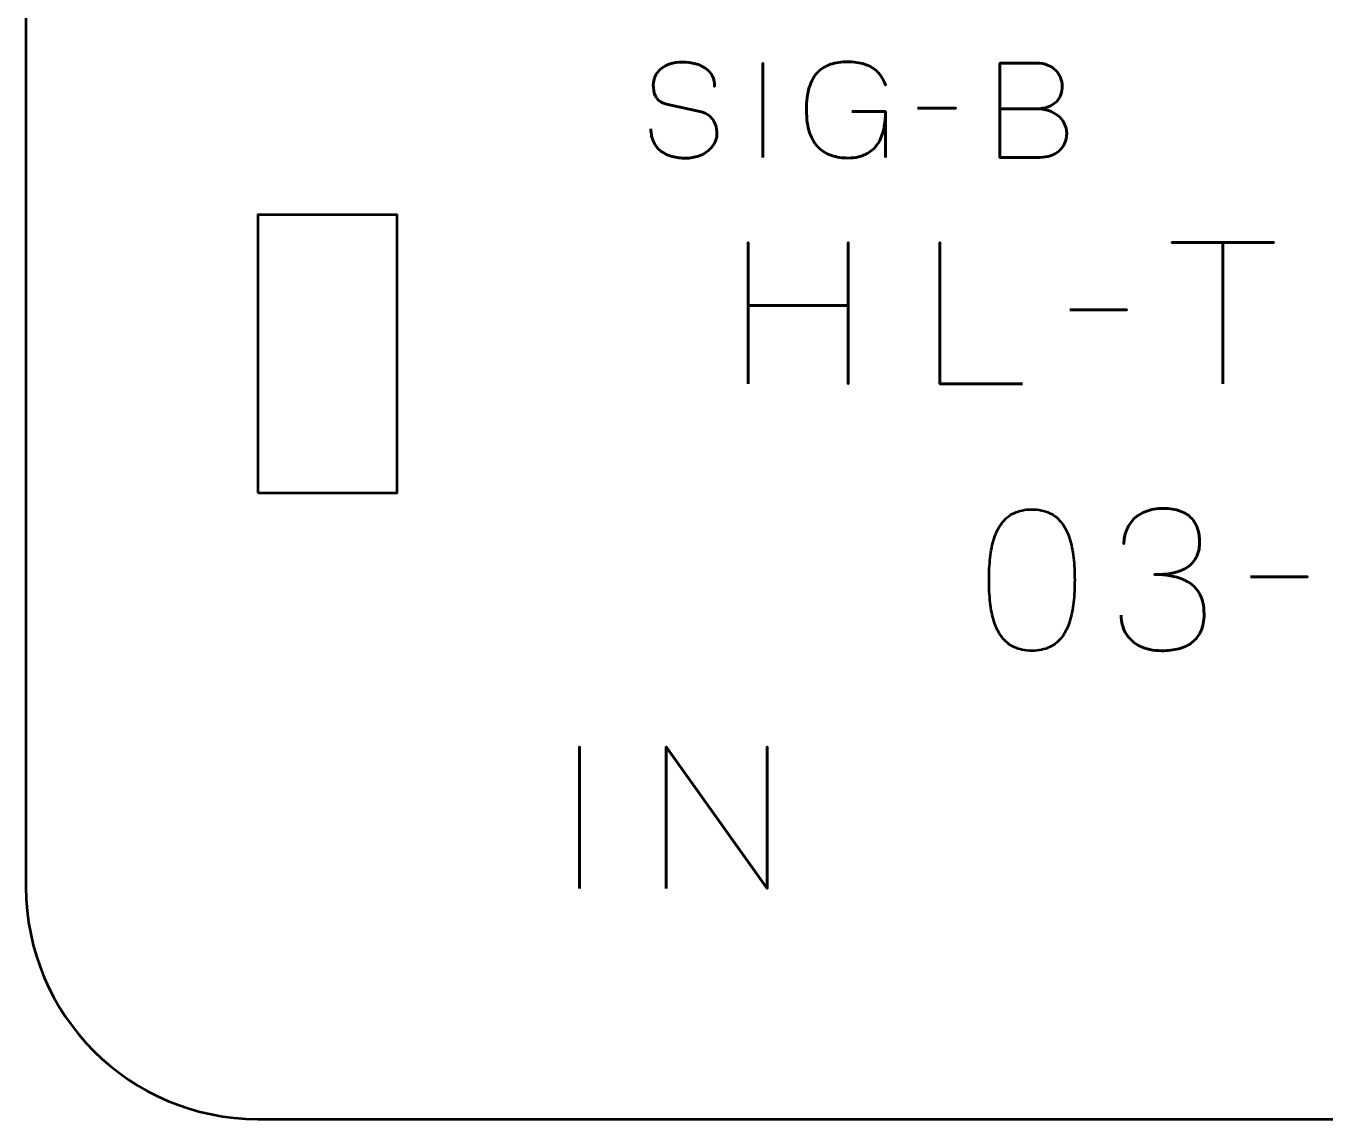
# Model space of a CAD drawing. Header units: centimetres. Extents: x -22.15 to -16.85, y -17.5 to -12.2.
# Drawn here: x -22.15 to -19.349, y -17.5 to -15.143 of the extents above; entities that cross this region are included whole.
import ezdxf

# ---------------------------------------------------------------- set-up
doc = ezdxf.new("R2010")
doc.units = ezdxf.units.CM
doc.header["$MEASUREMENT"] = 0
doc.layers.add('Layer 1', color=7, linetype='Continuous')

msp = doc.modelspace()

# ---------------------------------------------------------------- linework, layer by layer
at = {"layer": 'Layer 1', "lineweight": 53}
msp.add_lwpolyline([(-21.65, -16.15), (-21.35, -16.15), (-21.35, -15.55), (-21.65, -15.55), (-21.65, -16.15)], close=True, dxfattribs=at)
msp.add_open_spline([(-22.15, -17), (-22.15, -17), (-22.15, -12.7), (-22.15, -12.7), (-22.15, -12.7), (-22.15, -12.42391), (-21.92609, -12.2), (-21.65, -12.2), (-21.65, -12.2), (-21.65, -12.2), (-17.35, -12.2), (-17.35, -12.2), (-17.35, -12.2), (-17.07391, -12.2), (-16.85, -12.42391), (-16.85, -12.7), (-16.85, -12.7), (-16.85, -12.7), (-16.85, -17), (-16.85, -17), (-16.85, -17), (-16.85, -17.27609), (-17.07391, -17.5), (-17.35, -17.5), (-17.35, -17.5), (-17.35, -17.5), (-21.65, -17.5), (-21.65, -17.5), (-21.65, -17.5), (-21.92609, -17.5), (-22.15, -17.27609), (-22.15, -17)], degree=3, knots=[0, 0, 0, 0, 0.125, 0.125, 0.125, 0.125, 0.25, 0.25, 0.25, 0.25, 0.375, 0.375, 0.375, 0.375, 0.5, 0.5, 0.5, 0.5, 0.625, 0.625, 0.625, 0.625, 0.75, 0.75, 0.75, 0.75, 0.875, 0.875, 0.875, 0.875, 1, 1, 1, 1], dxfattribs=at)
at = {"layer": 'Layer 1', "color": 5, "lineweight": 53}
for points, knots in [([(-20.8026, -15.3648), (-20.80251, -15.37604), (-20.80053, -15.38568), (-20.79658, -15.39372), (-20.79658, -15.39372), (-20.79268, -15.40172), (-20.78722, -15.40826), (-20.78035, -15.41334), (-20.78035, -15.41334), (-20.77344, -15.41837), (-20.76549, -15.42209), (-20.7565, -15.42449), (-20.7565, -15.42449), (-20.74757, -15.42684), (-20.73797, -15.42801), (-20.72781, -15.42801), (-20.72781, -15.42801), (-20.71756, -15.42797), (-20.70834, -15.42646), (-20.70011, -15.42359), (-20.70011, -15.42359), (-20.69192, -15.42072), (-20.68491, -15.41687), (-20.67903, -15.41202), (-20.67903, -15.41202), (-20.6732, -15.40718), (-20.66869, -15.40177), (-20.66549, -15.39575), (-20.66549, -15.39575), (-20.66229, -15.38973), (-20.6606, -15.38356), (-20.66036, -15.37721), (-20.66036, -15.37721), (-20.66008, -15.36889), (-20.6613, -15.36127), (-20.66398, -15.3544), (-20.66398, -15.3544), (-20.66666, -15.34753), (-20.6708, -15.3418), (-20.6764, -15.33709), (-20.6764, -15.33709), (-20.68195, -15.33239), (-20.68896, -15.3291), (-20.69733, -15.32726), (-20.69733, -15.32726), (-20.69733, -15.32726), (-20.76648, -15.3123), (-20.76648, -15.3123), (-20.76648, -15.3123), (-20.77297, -15.31094), (-20.77856, -15.30863), (-20.78317, -15.30544), (-20.78317, -15.30544), (-20.78778, -15.30219), (-20.79136, -15.29772), (-20.7938, -15.29198), (-20.7938, -15.29198), (-20.79625, -15.28629), (-20.79752, -15.27905), (-20.79752, -15.27025), (-20.79752, -15.27025), (-20.79752, -15.26357), (-20.79616, -15.25727), (-20.79338, -15.25134), (-20.79338, -15.25134), (-20.79065, -15.24542), (-20.78661, -15.2402), (-20.78129, -15.23559), (-20.78129, -15.23559), (-20.77598, -15.23102), (-20.76939, -15.22745), (-20.76158, -15.22486), (-20.76158, -15.22486), (-20.75373, -15.22223), (-20.74475, -15.22091), (-20.73459, -15.22086), (-20.73459, -15.22086), (-20.72438, -15.22086), (-20.71502, -15.22204), (-20.70646, -15.22439), (-20.70646, -15.22439), (-20.69794, -15.22674), (-20.69056, -15.23013), (-20.68435, -15.23465), (-20.68435, -15.23465), (-20.67814, -15.23916), (-20.67334, -15.24471), (-20.67005, -15.2512), (-20.67005, -15.2512), (-20.66676, -15.25774), (-20.66521, -15.26522), (-20.66544, -15.27364), (-20.66544, -15.27364), (-20.66521, -15.26522), (-20.66676, -15.25774), (-20.67005, -15.2512), (-20.67005, -15.2512), (-20.67334, -15.24471), (-20.67814, -15.23916), (-20.68435, -15.23465), (-20.68435, -15.23465), (-20.69056, -15.23013), (-20.69794, -15.22674), (-20.70646, -15.22439), (-20.70646, -15.22439), (-20.71502, -15.22204), (-20.72438, -15.22086), (-20.73459, -15.22086), (-20.73459, -15.22086), (-20.74475, -15.22091), (-20.75373, -15.22223), (-20.76158, -15.22486), (-20.76158, -15.22486), (-20.76939, -15.22745), (-20.77598, -15.23102), (-20.78129, -15.23559), (-20.78129, -15.23559), (-20.78661, -15.2402), (-20.79065, -15.24542), (-20.79338, -15.25134), (-20.79338, -15.25134), (-20.79616, -15.25727), (-20.79752, -15.26357), (-20.79752, -15.27025), (-20.79752, -15.27025), (-20.79752, -15.27905), (-20.7963, -15.28629), (-20.79395, -15.29194), (-20.79395, -15.29194), (-20.79155, -15.29763), (-20.78802, -15.30205), (-20.78341, -15.30529), (-20.78341, -15.30529), (-20.7788, -15.30849), (-20.77316, -15.31084), (-20.76648, -15.3123), (-20.76648, -15.3123), (-20.76648, -15.3123), (-20.69733, -15.32726), (-20.69733, -15.32726), (-20.69733, -15.32726), (-20.68877, -15.3291), (-20.68172, -15.33239), (-20.67617, -15.33709), (-20.67617, -15.33709), (-20.67057, -15.3418), (-20.66648, -15.34753), (-20.66384, -15.3544), (-20.66384, -15.3544), (-20.66126, -15.36127), (-20.66008, -15.36889), (-20.66036, -15.37721), (-20.66036, -15.37721), (-20.6606, -15.38356), (-20.66229, -15.38973), (-20.66549, -15.39575), (-20.66549, -15.39575), (-20.66869, -15.40177), (-20.6732, -15.40718), (-20.67903, -15.41202), (-20.67903, -15.41202), (-20.68491, -15.41687), (-20.69192, -15.42072), (-20.70011, -15.42359), (-20.70011, -15.42359), (-20.70834, -15.42646), (-20.71756, -15.42797), (-20.72781, -15.42801), (-20.72781, -15.42801), (-20.73797, -15.42801), (-20.74757, -15.42684), (-20.7565, -15.42449), (-20.7565, -15.42449), (-20.76549, -15.42209), (-20.77344, -15.41837), (-20.78035, -15.41334), (-20.78035, -15.41334), (-20.78722, -15.40826), (-20.79268, -15.40172), (-20.79658, -15.39372), (-20.79658, -15.39372), (-20.80053, -15.38568), (-20.80251, -15.37604), (-20.8026, -15.3648)], [0, 0, 0, 0, 0.0217391, 0.0217391, 0.0217391, 0.0217391, 0.0434783, 0.0434783, 0.0434783, 0.0434783, 0.0652174, 0.0652174, 0.0652174, 0.0652174, 0.0869565, 0.0869565, 0.0869565, 0.0869565, 0.1086957, 0.1086957, 0.1086957, 0.1086957, 0.1304348, 0.1304348, 0.1304348, 0.1304348, 0.1521739, 0.1521739, 0.1521739, 0.1521739, 0.173913, 0.173913, 0.173913, 0.173913, 0.1956522, 0.1956522, 0.1956522, 0.1956522, 0.2173913, 0.2173913, 0.2173913, 0.2173913, 0.2391304, 0.2391304, 0.2391304, 0.2391304, 0.2608696, 0.2608696, 0.2608696, 0.2608696, 0.2826087, 0.2826087, 0.2826087, 0.2826087, 0.3043478, 0.3043478, 0.3043478, 0.3043478, 0.326087, 0.326087, 0.326087, 0.326087, 0.3478261, 0.3478261, 0.3478261, 0.3478261, 0.3695652, 0.3695652, 0.3695652, 0.3695652, 0.3913043, 0.3913043, 0.3913043, 0.3913043, 0.4130435, 0.4130435, 0.4130435, 0.4130435, 0.4347826, 0.4347826, 0.4347826, 0.4347826, 0.4565217, 0.4565217, 0.4565217, 0.4565217, 0.4782609, 0.4782609, 0.4782609, 0.4782609, 0.5, 0.5, 0.5, 0.5, 0.5217391, 0.5217391, 0.5217391, 0.5217391, 0.5434783, 0.5434783, 0.5434783, 0.5434783, 0.5652174, 0.5652174, 0.5652174, 0.5652174, 0.5869565, 0.5869565, 0.5869565, 0.5869565, 0.6086957, 0.6086957, 0.6086957, 0.6086957, 0.6304348, 0.6304348, 0.6304348, 0.6304348, 0.6521739, 0.6521739, 0.6521739, 0.6521739, 0.673913, 0.673913, 0.673913, 0.673913, 0.6956522, 0.6956522, 0.6956522, 0.6956522, 0.7173913, 0.7173913, 0.7173913, 0.7173913, 0.7391304, 0.7391304, 0.7391304, 0.7391304, 0.7608696, 0.7608696, 0.7608696, 0.7608696, 0.7826087, 0.7826087, 0.7826087, 0.7826087, 0.8043478, 0.8043478, 0.8043478, 0.8043478, 0.826087, 0.826087, 0.826087, 0.826087, 0.8478261, 0.8478261, 0.8478261, 0.8478261, 0.8695652, 0.8695652, 0.8695652, 0.8695652, 0.8913043, 0.8913043, 0.8913043, 0.8913043, 0.9130435, 0.9130435, 0.9130435, 0.9130435, 0.9347826, 0.9347826, 0.9347826, 0.9347826, 0.9565217, 0.9565217, 0.9565217, 0.9565217, 0.9782609, 0.9782609, 0.9782609, 0.9782609, 1, 1, 1, 1]), ([(-20.5613, -15.42632), (-20.5613, -15.42632), (-20.5613, -15.22284), (-20.5613, -15.22284), (-20.5613, -15.22284), (-20.5613, -15.22284), (-20.5613, -15.42632), (-20.5613, -15.42632)], [0, 0, 0, 0, 0.5, 0.5, 0.5, 0.5, 1, 1, 1, 1]), ([(-20.36939, -15.32754), (-20.36939, -15.32754), (-20.29686, -15.32754), (-20.29686, -15.32754), (-20.29686, -15.32754), (-20.29695, -15.35064), (-20.30025, -15.36959), (-20.30683, -15.38436), (-20.30683, -15.38436), (-20.31342, -15.39918), (-20.32273, -15.41009), (-20.33486, -15.41719), (-20.33486, -15.41719), (-20.347, -15.42425), (-20.36139, -15.42778), (-20.37814, -15.42773), (-20.37814, -15.42773), (-20.3907, -15.42778), (-20.40236, -15.42604), (-20.41313, -15.42242), (-20.41313, -15.42242), (-20.42391, -15.41884), (-20.43336, -15.41301), (-20.44145, -15.40497), (-20.44145, -15.40497), (-20.44954, -15.39692), (-20.45589, -15.38629), (-20.46041, -15.37307), (-20.46041, -15.37307), (-20.46492, -15.35986), (-20.46723, -15.34363), (-20.46732, -15.32444), (-20.46732, -15.32444), (-20.46727, -15.30515), (-20.46525, -15.28888), (-20.46125, -15.27552), (-20.46125, -15.27552), (-20.45721, -15.26221), (-20.45137, -15.25148), (-20.44366, -15.24335), (-20.44366, -15.24335), (-20.43599, -15.23526), (-20.42663, -15.22938), (-20.41563, -15.22571), (-20.41563, -15.22571), (-20.40462, -15.22204), (-20.39216, -15.22025), (-20.37814, -15.2203), (-20.37814, -15.2203), (-20.36483, -15.22025), (-20.35288, -15.2219), (-20.34225, -15.22524), (-20.34225, -15.22524), (-20.33162, -15.22858), (-20.32249, -15.23394), (-20.31487, -15.24132), (-20.31487, -15.24132), (-20.30721, -15.24871), (-20.30123, -15.25845), (-20.29686, -15.27053), (-20.29686, -15.27053), (-20.30123, -15.25845), (-20.30721, -15.24871), (-20.31487, -15.24132), (-20.31487, -15.24132), (-20.32249, -15.23394), (-20.33162, -15.22858), (-20.34225, -15.22524), (-20.34225, -15.22524), (-20.35288, -15.2219), (-20.36483, -15.22025), (-20.37814, -15.2203), (-20.37814, -15.2203), (-20.39216, -15.22025), (-20.40462, -15.22204), (-20.41563, -15.22571), (-20.41563, -15.22571), (-20.42663, -15.22938), (-20.43599, -15.23526), (-20.44366, -15.24335), (-20.44366, -15.24335), (-20.45137, -15.25148), (-20.45721, -15.26221), (-20.46125, -15.27552), (-20.46125, -15.27552), (-20.46525, -15.28888), (-20.46727, -15.30515), (-20.46732, -15.32444), (-20.46732, -15.32444), (-20.46723, -15.34363), (-20.46492, -15.35986), (-20.46041, -15.37307), (-20.46041, -15.37307), (-20.45589, -15.38629), (-20.44954, -15.39692), (-20.44145, -15.40497), (-20.44145, -15.40497), (-20.43336, -15.41301), (-20.42391, -15.41884), (-20.41313, -15.42242), (-20.41313, -15.42242), (-20.40236, -15.42604), (-20.3907, -15.42778), (-20.37814, -15.42773), (-20.37814, -15.42773), (-20.36139, -15.42778), (-20.347, -15.42425), (-20.33486, -15.41719), (-20.33486, -15.41719), (-20.32273, -15.41009), (-20.31342, -15.39918), (-20.30683, -15.38436), (-20.30683, -15.38436), (-20.30025, -15.36959), (-20.29695, -15.35064), (-20.29686, -15.32754), (-20.29686, -15.32754), (-20.29686, -15.32754), (-20.36939, -15.32754), (-20.36939, -15.32754)], [0, 0, 0, 0, 0.0333333, 0.0333333, 0.0333333, 0.0333333, 0.0666667, 0.0666667, 0.0666667, 0.0666667, 0.1, 0.1, 0.1, 0.1, 0.1333333, 0.1333333, 0.1333333, 0.1333333, 0.1666667, 0.1666667, 0.1666667, 0.1666667, 0.2, 0.2, 0.2, 0.2, 0.2333333, 0.2333333, 0.2333333, 0.2333333, 0.2666667, 0.2666667, 0.2666667, 0.2666667, 0.3, 0.3, 0.3, 0.3, 0.3333333, 0.3333333, 0.3333333, 0.3333333, 0.3666667, 0.3666667, 0.3666667, 0.3666667, 0.4, 0.4, 0.4, 0.4, 0.4333333, 0.4333333, 0.4333333, 0.4333333, 0.4666667, 0.4666667, 0.4666667, 0.4666667, 0.5, 0.5, 0.5, 0.5, 0.5333333, 0.5333333, 0.5333333, 0.5333333, 0.5666667, 0.5666667, 0.5666667, 0.5666667, 0.6, 0.6, 0.6, 0.6, 0.6333333, 0.6333333, 0.6333333, 0.6333333, 0.6666667, 0.6666667, 0.6666667, 0.6666667, 0.7, 0.7, 0.7, 0.7, 0.7333333, 0.7333333, 0.7333333, 0.7333333, 0.7666667, 0.7666667, 0.7666667, 0.7666667, 0.8, 0.8, 0.8, 0.8, 0.8333333, 0.8333333, 0.8333333, 0.8333333, 0.8666667, 0.8666667, 0.8666667, 0.8666667, 0.9, 0.9, 0.9, 0.9, 0.9333333, 0.9333333, 0.9333333, 0.9333333, 0.9666667, 0.9666667, 0.9666667, 0.9666667, 1, 1, 1, 1]), ([(-20.05049, -15.32162), (-20.05049, -15.32162), (-19.97232, -15.32162), (-19.97232, -15.32162), (-19.97232, -15.32162), (-19.96216, -15.32157), (-19.9535, -15.32016), (-19.94621, -15.31738), (-19.94621, -15.31738), (-19.93897, -15.31465), (-19.93309, -15.31094), (-19.92852, -15.30628), (-19.92852, -15.30628), (-19.92396, -15.30163), (-19.92067, -15.29636), (-19.9186, -15.29053), (-19.9186, -15.29053), (-19.91658, -15.28474), (-19.91564, -15.27872), (-19.91587, -15.27251), (-19.91587, -15.27251), (-19.91615, -15.2663), (-19.91747, -15.26028), (-19.91982, -15.2544), (-19.91982, -15.2544), (-19.92213, -15.24852), (-19.92561, -15.24321), (-19.93017, -15.23846), (-19.93017, -15.23846), (-19.93473, -15.2337), (-19.94042, -15.22994), (-19.94734, -15.22717), (-19.94734, -15.22717), (-19.95425, -15.22434), (-19.96239, -15.22289), (-19.97175, -15.22284), (-19.97175, -15.22284), (-19.97175, -15.22284), (-20.05049, -15.22284), (-20.05049, -15.22284), (-20.05049, -15.22284), (-20.05049, -15.22284), (-20.05049, -15.42632), (-20.05049, -15.42632), (-20.05049, -15.42632), (-20.05049, -15.42632), (-19.96385, -15.42632), (-19.96385, -15.42632), (-19.96385, -15.42632), (-19.95576, -15.42632), (-19.94823, -15.42514), (-19.94127, -15.42284), (-19.94127, -15.42284), (-19.93431, -15.42049), (-19.92824, -15.41715), (-19.92297, -15.41268), (-19.92297, -15.41268), (-19.91775, -15.40826), (-19.91366, -15.4029), (-19.91074, -15.39655), (-19.91074, -15.39655), (-19.90783, -15.3902), (-19.90632, -15.383), (-19.90628, -15.37496), (-19.90628, -15.37496), (-19.90646, -15.36687), (-19.90816, -15.35957), (-19.9114, -15.35304), (-19.9114, -15.35304), (-19.91465, -15.3465), (-19.91916, -15.3409), (-19.925, -15.3362), (-19.925, -15.3362), (-19.93083, -15.33154), (-19.93779, -15.32792), (-19.94579, -15.32543), (-19.94579, -15.32543), (-19.95378, -15.32293), (-19.96263, -15.32166), (-19.97232, -15.32162), (-19.97232, -15.32162), (-19.96263, -15.32166), (-19.95378, -15.32293), (-19.94579, -15.32543), (-19.94579, -15.32543), (-19.93779, -15.32792), (-19.93083, -15.33154), (-19.925, -15.3362), (-19.925, -15.3362), (-19.91916, -15.3409), (-19.91465, -15.3465), (-19.9114, -15.35304), (-19.9114, -15.35304), (-19.90816, -15.35957), (-19.90646, -15.36687), (-19.90628, -15.37496), (-19.90628, -15.37496), (-19.90632, -15.383), (-19.90783, -15.3902), (-19.91074, -15.39655), (-19.91074, -15.39655), (-19.91366, -15.4029), (-19.91775, -15.40826), (-19.92297, -15.41268), (-19.92297, -15.41268), (-19.92824, -15.41715), (-19.93431, -15.42049), (-19.94127, -15.42284), (-19.94127, -15.42284), (-19.94823, -15.42514), (-19.95576, -15.42632), (-19.96385, -15.42632), (-19.96385, -15.42632), (-19.96385, -15.42632), (-20.05049, -15.42632), (-20.05049, -15.42632), (-20.05049, -15.42632), (-20.05049, -15.42632), (-20.05049, -15.22284), (-20.05049, -15.22284), (-20.05049, -15.22284), (-20.05049, -15.22284), (-19.97175, -15.22284), (-19.97175, -15.22284), (-19.97175, -15.22284), (-19.96239, -15.22289), (-19.95425, -15.22434), (-19.94734, -15.22717), (-19.94734, -15.22717), (-19.94042, -15.22994), (-19.93473, -15.2337), (-19.93017, -15.23846), (-19.93017, -15.23846), (-19.92561, -15.24321), (-19.92213, -15.24852), (-19.91982, -15.2544), (-19.91982, -15.2544), (-19.91747, -15.26028), (-19.91615, -15.2663), (-19.91587, -15.27251), (-19.91587, -15.27251), (-19.91564, -15.27872), (-19.91658, -15.28474), (-19.9186, -15.29053), (-19.9186, -15.29053), (-19.92067, -15.29636), (-19.92396, -15.30163), (-19.92852, -15.30628), (-19.92852, -15.30628), (-19.93309, -15.31094), (-19.93897, -15.31465), (-19.94621, -15.31738), (-19.94621, -15.31738), (-19.9535, -15.32016), (-19.96216, -15.32157), (-19.97232, -15.32162), (-19.97232, -15.32162), (-19.97232, -15.32162), (-20.05049, -15.32162), (-20.05049, -15.32162)], [0, 0, 0, 0, 0.025, 0.025, 0.025, 0.025, 0.05, 0.05, 0.05, 0.05, 0.075, 0.075, 0.075, 0.075, 0.1, 0.1, 0.1, 0.1, 0.125, 0.125, 0.125, 0.125, 0.15, 0.15, 0.15, 0.15, 0.175, 0.175, 0.175, 0.175, 0.2, 0.2, 0.2, 0.2, 0.225, 0.225, 0.225, 0.225, 0.25, 0.25, 0.25, 0.25, 0.275, 0.275, 0.275, 0.275, 0.3, 0.3, 0.3, 0.3, 0.325, 0.325, 0.325, 0.325, 0.35, 0.35, 0.35, 0.35, 0.375, 0.375, 0.375, 0.375, 0.4, 0.4, 0.4, 0.4, 0.425, 0.425, 0.425, 0.425, 0.45, 0.45, 0.45, 0.45, 0.475, 0.475, 0.475, 0.475, 0.5, 0.5, 0.5, 0.5, 0.525, 0.525, 0.525, 0.525, 0.55, 0.55, 0.55, 0.55, 0.575, 0.575, 0.575, 0.575, 0.6, 0.6, 0.6, 0.6, 0.625, 0.625, 0.625, 0.625, 0.65, 0.65, 0.65, 0.65, 0.675, 0.675, 0.675, 0.675, 0.7, 0.7, 0.7, 0.7, 0.725, 0.725, 0.725, 0.725, 0.75, 0.75, 0.75, 0.75, 0.775, 0.775, 0.775, 0.775, 0.8, 0.8, 0.8, 0.8, 0.825, 0.825, 0.825, 0.825, 0.85, 0.85, 0.85, 0.85, 0.875, 0.875, 0.875, 0.875, 0.9, 0.9, 0.9, 0.9, 0.925, 0.925, 0.925, 0.925, 0.95, 0.95, 0.95, 0.95, 0.975, 0.975, 0.975, 0.975, 1, 1, 1, 1]), ([(-20.29686, -15.42632), (-20.29686, -15.42632), (-20.29686, -15.32754), (-20.29686, -15.32754), (-20.29686, -15.32754), (-20.29686, -15.32754), (-20.29686, -15.42632), (-20.29686, -15.42632)], [0, 0, 0, 0, 0.5, 0.5, 0.5, 0.5, 1, 1, 1, 1]), ([(-20.22772, -15.31992), (-20.22772, -15.31992), (-20.14559, -15.31992), (-20.14559, -15.31992), (-20.14559, -15.31992), (-20.14559, -15.31992), (-20.22772, -15.31992), (-20.22772, -15.31992)], [0, 0, 0, 0, 0.5, 0.5, 0.5, 0.5, 1, 1, 1, 1]), ([(-20.59303, -15.91494), (-20.59303, -15.91494), (-20.59303, -15.74603), (-20.59303, -15.74603), (-20.59303, -15.74603), (-20.59303, -15.74603), (-20.37756, -15.74603), (-20.37756, -15.74603), (-20.37756, -15.74603), (-20.37756, -15.74603), (-20.37756, -15.91494), (-20.37756, -15.91494), (-20.37756, -15.91494), (-20.37756, -15.91494), (-20.37756, -15.61014), (-20.37756, -15.61014), (-20.37756, -15.61014), (-20.37756, -15.61014), (-20.37756, -15.74603), (-20.37756, -15.74603), (-20.37756, -15.74603), (-20.37756, -15.74603), (-20.59303, -15.74603), (-20.59303, -15.74603), (-20.59303, -15.74603), (-20.59303, -15.74603), (-20.59303, -15.61014), (-20.59303, -15.61014), (-20.59303, -15.61014), (-20.59303, -15.61014), (-20.59303, -15.91494), (-20.59303, -15.91494)], [0, 0, 0, 0, 0.125, 0.125, 0.125, 0.125, 0.25, 0.25, 0.25, 0.25, 0.375, 0.375, 0.375, 0.375, 0.5, 0.5, 0.5, 0.5, 0.625, 0.625, 0.625, 0.625, 0.75, 0.75, 0.75, 0.75, 0.875, 0.875, 0.875, 0.875, 1, 1, 1, 1]), ([(-20.00164, -15.91494), (-20.00164, -15.91494), (-20.17986, -15.91494), (-20.17986, -15.91494), (-20.17986, -15.91494), (-20.17986, -15.91494), (-20.17986, -15.60972), (-20.17986, -15.60972), (-20.17986, -15.60972), (-20.17986, -15.60972), (-20.17986, -15.91494), (-20.17986, -15.91494), (-20.17986, -15.91494), (-20.17986, -15.91494), (-20.00164, -15.91494), (-20.00164, -15.91494)], [0, 0, 0, 0, 0.25, 0.25, 0.25, 0.25, 0.5, 0.5, 0.5, 0.5, 0.75, 0.75, 0.75, 0.75, 1, 1, 1, 1]), ([(-19.56985, -15.91494), (-19.56985, -15.91494), (-19.56985, -15.60972), (-19.56985, -15.60972), (-19.56985, -15.60972), (-19.56985, -15.60972), (-19.67949, -15.60972), (-19.67949, -15.60972), (-19.67949, -15.60972), (-19.67949, -15.60972), (-19.45936, -15.60972), (-19.45936, -15.60972), (-19.45936, -15.60972), (-19.45936, -15.60972), (-19.56985, -15.60972), (-19.56985, -15.60972), (-19.56985, -15.60972), (-19.56985, -15.60972), (-19.56985, -15.91494), (-19.56985, -15.91494)], [0, 0, 0, 0, 0.2, 0.2, 0.2, 0.2, 0.4, 0.4, 0.4, 0.4, 0.6, 0.6, 0.6, 0.6, 0.8, 0.8, 0.8, 0.8, 1, 1, 1, 1]), ([(-19.89962, -15.75534), (-19.89962, -15.75534), (-19.77643, -15.75534), (-19.77643, -15.75534), (-19.77643, -15.75534), (-19.77643, -15.75534), (-19.89962, -15.75534), (-19.89962, -15.75534)], [0, 0, 0, 0, 0.5, 0.5, 0.5, 0.5, 1, 1, 1, 1]), ([(-19.98132, -16.49025), (-19.96651, -16.49018), (-19.95374, -16.48757), (-19.94308, -16.48249), (-19.94308, -16.48249), (-19.9325, -16.47741), (-19.92368, -16.47014), (-19.91663, -16.4609), (-19.91663, -16.4609), (-19.90964, -16.45159), (-19.90414, -16.44058), (-19.90005, -16.42788), (-19.90005, -16.42788), (-19.89602, -16.41518), (-19.89313, -16.40128), (-19.89151, -16.38604), (-19.89151, -16.38604), (-19.88981, -16.3708), (-19.88897, -16.35478), (-19.88904, -16.33785), (-19.88904, -16.33785), (-19.88897, -16.32099), (-19.88981, -16.30497), (-19.89151, -16.2898), (-19.89151, -16.2898), (-19.89313, -16.27463), (-19.89602, -16.26066), (-19.90005, -16.24796), (-19.90005, -16.24796), (-19.90414, -16.23533), (-19.90964, -16.22433), (-19.91663, -16.21494), (-19.91663, -16.21494), (-19.92368, -16.20563), (-19.9325, -16.19836), (-19.94308, -16.19328), (-19.94308, -16.19328), (-19.95374, -16.18813), (-19.96651, -16.18552), (-19.98132, -16.18545), (-19.98132, -16.18545), (-19.99614, -16.18552), (-20.00891, -16.18813), (-20.01957, -16.19328), (-20.01957, -16.19328), (-20.03015, -16.19836), (-20.03897, -16.20563), (-20.04602, -16.21494), (-20.04602, -16.21494), (-20.05301, -16.22433), (-20.05851, -16.23533), (-20.0626, -16.24796), (-20.0626, -16.24796), (-20.06663, -16.26066), (-20.06952, -16.27463), (-20.07114, -16.2898), (-20.07114, -16.2898), (-20.07283, -16.30497), (-20.07368, -16.32099), (-20.07361, -16.33785), (-20.07361, -16.33785), (-20.07368, -16.35478), (-20.07283, -16.3708), (-20.07114, -16.38604), (-20.07114, -16.38604), (-20.06952, -16.40128), (-20.06663, -16.41518), (-20.0626, -16.42788), (-20.0626, -16.42788), (-20.05851, -16.44058), (-20.05301, -16.45159), (-20.04602, -16.4609), (-20.04602, -16.4609), (-20.03897, -16.47014), (-20.03015, -16.47741), (-20.01957, -16.48249), (-20.01957, -16.48249), (-20.00891, -16.48757), (-19.99614, -16.49018), (-19.98132, -16.49025)], [0, 0, 0, 0, 0.05, 0.05, 0.05, 0.05, 0.1, 0.1, 0.1, 0.1, 0.15, 0.15, 0.15, 0.15, 0.2, 0.2, 0.2, 0.2, 0.25, 0.25, 0.25, 0.25, 0.3, 0.3, 0.3, 0.3, 0.35, 0.35, 0.35, 0.35, 0.4, 0.4, 0.4, 0.4, 0.45, 0.45, 0.45, 0.45, 0.5, 0.5, 0.5, 0.5, 0.55, 0.55, 0.55, 0.55, 0.6, 0.6, 0.6, 0.6, 0.65, 0.65, 0.65, 0.65, 0.7, 0.7, 0.7, 0.7, 0.75, 0.75, 0.75, 0.75, 0.8, 0.8, 0.8, 0.8, 0.85, 0.85, 0.85, 0.85, 0.9, 0.9, 0.9, 0.9, 0.95, 0.95, 0.95, 0.95, 1, 1, 1, 1]), ([(-19.98132, -16.49025), (-19.96651, -16.49018), (-19.95374, -16.48757), (-19.94308, -16.48249), (-19.94308, -16.48249), (-19.9325, -16.47741), (-19.92368, -16.47014), (-19.91663, -16.4609), (-19.91663, -16.4609), (-19.90964, -16.45159), (-19.90414, -16.44058), (-19.90005, -16.42788), (-19.90005, -16.42788), (-19.89602, -16.41518), (-19.89313, -16.40128), (-19.89151, -16.38604), (-19.89151, -16.38604), (-19.88981, -16.3708), (-19.88897, -16.35478), (-19.88904, -16.33785), (-19.88904, -16.33785), (-19.88897, -16.32099), (-19.88981, -16.30497), (-19.89151, -16.2898), (-19.89151, -16.2898), (-19.89313, -16.27463), (-19.89602, -16.26066), (-19.90005, -16.24796), (-19.90005, -16.24796), (-19.90414, -16.23533), (-19.90964, -16.22433), (-19.91663, -16.21494), (-19.91663, -16.21494), (-19.92368, -16.20563), (-19.9325, -16.19836), (-19.94308, -16.19328), (-19.94308, -16.19328), (-19.95374, -16.18813), (-19.96651, -16.18552), (-19.98132, -16.18545), (-19.98132, -16.18545), (-19.99614, -16.18552), (-20.00891, -16.18813), (-20.01957, -16.19328), (-20.01957, -16.19328), (-20.03015, -16.19836), (-20.03897, -16.20563), (-20.04602, -16.21494), (-20.04602, -16.21494), (-20.05301, -16.22433), (-20.05851, -16.23533), (-20.0626, -16.24796), (-20.0626, -16.24796), (-20.06663, -16.26066), (-20.06952, -16.27463), (-20.07114, -16.2898), (-20.07114, -16.2898), (-20.07283, -16.30497), (-20.07368, -16.32099), (-20.07361, -16.33785), (-20.07361, -16.33785), (-20.07368, -16.35478), (-20.07283, -16.3708), (-20.07114, -16.38604), (-20.07114, -16.38604), (-20.06952, -16.40128), (-20.06663, -16.41518), (-20.0626, -16.42788), (-20.0626, -16.42788), (-20.05851, -16.44058), (-20.05301, -16.45159), (-20.04602, -16.4609), (-20.04602, -16.4609), (-20.03897, -16.47014), (-20.03015, -16.47741), (-20.01957, -16.48249), (-20.01957, -16.48249), (-20.00891, -16.48757), (-19.99614, -16.49018), (-19.98132, -16.49025)], [0, 0, 0, 0, 0.05, 0.05, 0.05, 0.05, 0.1, 0.1, 0.1, 0.1, 0.15, 0.15, 0.15, 0.15, 0.2, 0.2, 0.2, 0.2, 0.25, 0.25, 0.25, 0.25, 0.3, 0.3, 0.3, 0.3, 0.35, 0.35, 0.35, 0.35, 0.4, 0.4, 0.4, 0.4, 0.45, 0.45, 0.45, 0.45, 0.5, 0.5, 0.5, 0.5, 0.55, 0.55, 0.55, 0.55, 0.6, 0.6, 0.6, 0.6, 0.65, 0.65, 0.65, 0.65, 0.7, 0.7, 0.7, 0.7, 0.75, 0.75, 0.75, 0.75, 0.8, 0.8, 0.8, 0.8, 0.85, 0.85, 0.85, 0.85, 0.9, 0.9, 0.9, 0.9, 0.95, 0.95, 0.95, 0.95, 1, 1, 1, 1]), ([(-19.78871, -16.41363), (-19.78864, -16.42887), (-19.78511, -16.44213), (-19.77813, -16.45363), (-19.77813, -16.45363), (-19.77114, -16.46506), (-19.76119, -16.47402), (-19.74821, -16.48044), (-19.74821, -16.48044), (-19.73523, -16.48686), (-19.71964, -16.49011), (-19.7015, -16.49025), (-19.7015, -16.49025), (-19.68789, -16.49025), (-19.67554, -16.48884), (-19.66432, -16.48588), (-19.66432, -16.48588), (-19.65317, -16.48291), (-19.64358, -16.47833), (-19.63546, -16.47205), (-19.63546, -16.47205), (-19.62735, -16.46577), (-19.62114, -16.45765), (-19.6167, -16.44778), (-19.6167, -16.44778), (-19.61232, -16.43783), (-19.61014, -16.4259), (-19.61007, -16.41193), (-19.61007, -16.41193), (-19.60999, -16.39331), (-19.6138, -16.37757), (-19.62135, -16.3648), (-19.62135, -16.3648), (-19.6289, -16.35203), (-19.64062, -16.34244), (-19.65635, -16.33588), (-19.65635, -16.33588), (-19.67208, -16.32931), (-19.69226, -16.326), (-19.71674, -16.326), (-19.71674, -16.326), (-19.69847, -16.32607), (-19.68316, -16.32438), (-19.67067, -16.32092), (-19.67067, -16.32092), (-19.65825, -16.31746), (-19.64831, -16.31259), (-19.64083, -16.30624), (-19.64083, -16.30624), (-19.63335, -16.29996), (-19.62792, -16.29248), (-19.62467, -16.28388), (-19.62467, -16.28388), (-19.62135, -16.27534), (-19.61973, -16.26596), (-19.6198, -16.25573), (-19.6198, -16.25573), (-19.61973, -16.24549), (-19.62114, -16.23604), (-19.62396, -16.22729), (-19.62396, -16.22729), (-19.62672, -16.21854), (-19.63123, -16.21085), (-19.63737, -16.20429), (-19.63737, -16.20429), (-19.64351, -16.19773), (-19.65162, -16.19258), (-19.66157, -16.18891), (-19.66157, -16.18891), (-19.67159, -16.18524), (-19.6838, -16.18341), (-19.69812, -16.18334), (-19.69812, -16.18334), (-19.71237, -16.18341), (-19.72486, -16.18552), (-19.73544, -16.18962), (-19.73544, -16.18962), (-19.7461, -16.19371), (-19.75484, -16.19928), (-19.7619, -16.20641), (-19.7619, -16.20641), (-19.76888, -16.21353), (-19.77411, -16.22165), (-19.77756, -16.23082), (-19.77756, -16.23082), (-19.78109, -16.23999), (-19.78278, -16.24973), (-19.78278, -16.25996), (-19.78278, -16.25996), (-19.78278, -16.24973), (-19.78109, -16.23999), (-19.77756, -16.23082), (-19.77756, -16.23082), (-19.77411, -16.22165), (-19.76888, -16.21353), (-19.7619, -16.20641), (-19.7619, -16.20641), (-19.75484, -16.19928), (-19.7461, -16.19371), (-19.73544, -16.18962), (-19.73544, -16.18962), (-19.72486, -16.18552), (-19.71237, -16.18341), (-19.69812, -16.18334), (-19.69812, -16.18334), (-19.6838, -16.18341), (-19.67159, -16.18524), (-19.66157, -16.18891), (-19.66157, -16.18891), (-19.65162, -16.19258), (-19.64351, -16.19773), (-19.63737, -16.20429), (-19.63737, -16.20429), (-19.63123, -16.21085), (-19.62672, -16.21854), (-19.62396, -16.22729), (-19.62396, -16.22729), (-19.62114, -16.23604), (-19.61973, -16.24549), (-19.6198, -16.25573), (-19.6198, -16.25573), (-19.61973, -16.26596), (-19.62135, -16.27534), (-19.62467, -16.28388), (-19.62467, -16.28388), (-19.62792, -16.29248), (-19.63335, -16.29996), (-19.64083, -16.30624), (-19.64083, -16.30624), (-19.64831, -16.31259), (-19.65825, -16.31746), (-19.67067, -16.32092), (-19.67067, -16.32092), (-19.68316, -16.32438), (-19.69847, -16.32607), (-19.71674, -16.326), (-19.71674, -16.326), (-19.69226, -16.326), (-19.67208, -16.32931), (-19.65635, -16.33588), (-19.65635, -16.33588), (-19.64062, -16.34244), (-19.6289, -16.35203), (-19.62135, -16.3648), (-19.62135, -16.3648), (-19.6138, -16.37757), (-19.60999, -16.39331), (-19.61007, -16.41193), (-19.61007, -16.41193), (-19.61014, -16.4259), (-19.61232, -16.43783), (-19.6167, -16.44778), (-19.6167, -16.44778), (-19.62114, -16.45765), (-19.62735, -16.46577), (-19.63546, -16.47205), (-19.63546, -16.47205), (-19.64358, -16.47833), (-19.65317, -16.48291), (-19.66432, -16.48588), (-19.66432, -16.48588), (-19.67554, -16.48884), (-19.68789, -16.49025), (-19.7015, -16.49025), (-19.7015, -16.49025), (-19.71964, -16.49011), (-19.73523, -16.48686), (-19.74821, -16.48044), (-19.74821, -16.48044), (-19.76119, -16.47402), (-19.77114, -16.46506), (-19.77813, -16.45363), (-19.77813, -16.45363), (-19.78511, -16.44213), (-19.78864, -16.42887), (-19.78871, -16.41363)], [0, 0, 0, 0, 0.0227273, 0.0227273, 0.0227273, 0.0227273, 0.0454545, 0.0454545, 0.0454545, 0.0454545, 0.0681818, 0.0681818, 0.0681818, 0.0681818, 0.0909091, 0.0909091, 0.0909091, 0.0909091, 0.1136364, 0.1136364, 0.1136364, 0.1136364, 0.1363636, 0.1363636, 0.1363636, 0.1363636, 0.1590909, 0.1590909, 0.1590909, 0.1590909, 0.1818182, 0.1818182, 0.1818182, 0.1818182, 0.2045455, 0.2045455, 0.2045455, 0.2045455, 0.2272727, 0.2272727, 0.2272727, 0.2272727, 0.25, 0.25, 0.25, 0.25, 0.2727273, 0.2727273, 0.2727273, 0.2727273, 0.2954545, 0.2954545, 0.2954545, 0.2954545, 0.3181818, 0.3181818, 0.3181818, 0.3181818, 0.3409091, 0.3409091, 0.3409091, 0.3409091, 0.3636364, 0.3636364, 0.3636364, 0.3636364, 0.3863636, 0.3863636, 0.3863636, 0.3863636, 0.4090909, 0.4090909, 0.4090909, 0.4090909, 0.4318182, 0.4318182, 0.4318182, 0.4318182, 0.4545455, 0.4545455, 0.4545455, 0.4545455, 0.4772727, 0.4772727, 0.4772727, 0.4772727, 0.5, 0.5, 0.5, 0.5, 0.5227273, 0.5227273, 0.5227273, 0.5227273, 0.5454545, 0.5454545, 0.5454545, 0.5454545, 0.5681818, 0.5681818, 0.5681818, 0.5681818, 0.5909091, 0.5909091, 0.5909091, 0.5909091, 0.6136364, 0.6136364, 0.6136364, 0.6136364, 0.6363636, 0.6363636, 0.6363636, 0.6363636, 0.6590909, 0.6590909, 0.6590909, 0.6590909, 0.6818182, 0.6818182, 0.6818182, 0.6818182, 0.7045455, 0.7045455, 0.7045455, 0.7045455, 0.7272727, 0.7272727, 0.7272727, 0.7272727, 0.75, 0.75, 0.75, 0.75, 0.7727273, 0.7727273, 0.7727273, 0.7727273, 0.7954545, 0.7954545, 0.7954545, 0.7954545, 0.8181818, 0.8181818, 0.8181818, 0.8181818, 0.8409091, 0.8409091, 0.8409091, 0.8409091, 0.8636364, 0.8636364, 0.8636364, 0.8636364, 0.8863636, 0.8863636, 0.8863636, 0.8863636, 0.9090909, 0.9090909, 0.9090909, 0.9090909, 0.9318182, 0.9318182, 0.9318182, 0.9318182, 0.9545455, 0.9545455, 0.9545455, 0.9545455, 0.9772727, 0.9772727, 0.9772727, 0.9772727, 1, 1, 1, 1]), ([(-19.51016, -16.33065), (-19.51016, -16.33065), (-19.38697, -16.33065), (-19.38697, -16.33065), (-19.38697, -16.33065), (-19.38697, -16.33065), (-19.51016, -16.33065), (-19.51016, -16.33065)], [0, 0, 0, 0, 0.5, 0.5, 0.5, 0.5, 1, 1, 1, 1]), ([(-20.95642, -17.00261), (-20.95642, -17.00261), (-20.95642, -16.69739), (-20.95642, -16.69739), (-20.95642, -16.69739), (-20.95642, -16.69739), (-20.95642, -17.00261), (-20.95642, -17.00261)], [0, 0, 0, 0, 0.5, 0.5, 0.5, 0.5, 1, 1, 1, 1]), ([(-20.76973, -17.00261), (-20.76973, -17.00261), (-20.76973, -16.69739), (-20.76973, -16.69739), (-20.76973, -16.69739), (-20.76973, -16.69739), (-20.55214, -17.00261), (-20.55214, -17.00261), (-20.55214, -17.00261), (-20.55214, -17.00261), (-20.55214, -16.69739), (-20.55214, -16.69739), (-20.55214, -16.69739), (-20.55214, -16.69739), (-20.55214, -17.00261), (-20.55214, -17.00261), (-20.55214, -17.00261), (-20.55214, -17.00261), (-20.76973, -16.69739), (-20.76973, -16.69739), (-20.76973, -16.69739), (-20.76973, -16.69739), (-20.76973, -17.00261), (-20.76973, -17.00261)], [0, 0, 0, 0, 0.1666667, 0.1666667, 0.1666667, 0.1666667, 0.3333333, 0.3333333, 0.3333333, 0.3333333, 0.5, 0.5, 0.5, 0.5, 0.6666667, 0.6666667, 0.6666667, 0.6666667, 0.8333333, 0.8333333, 0.8333333, 0.8333333, 1, 1, 1, 1])]:
    msp.add_open_spline(points, degree=3, knots=knots, dxfattribs=at)

doc.saveas('drawing.dxf')
